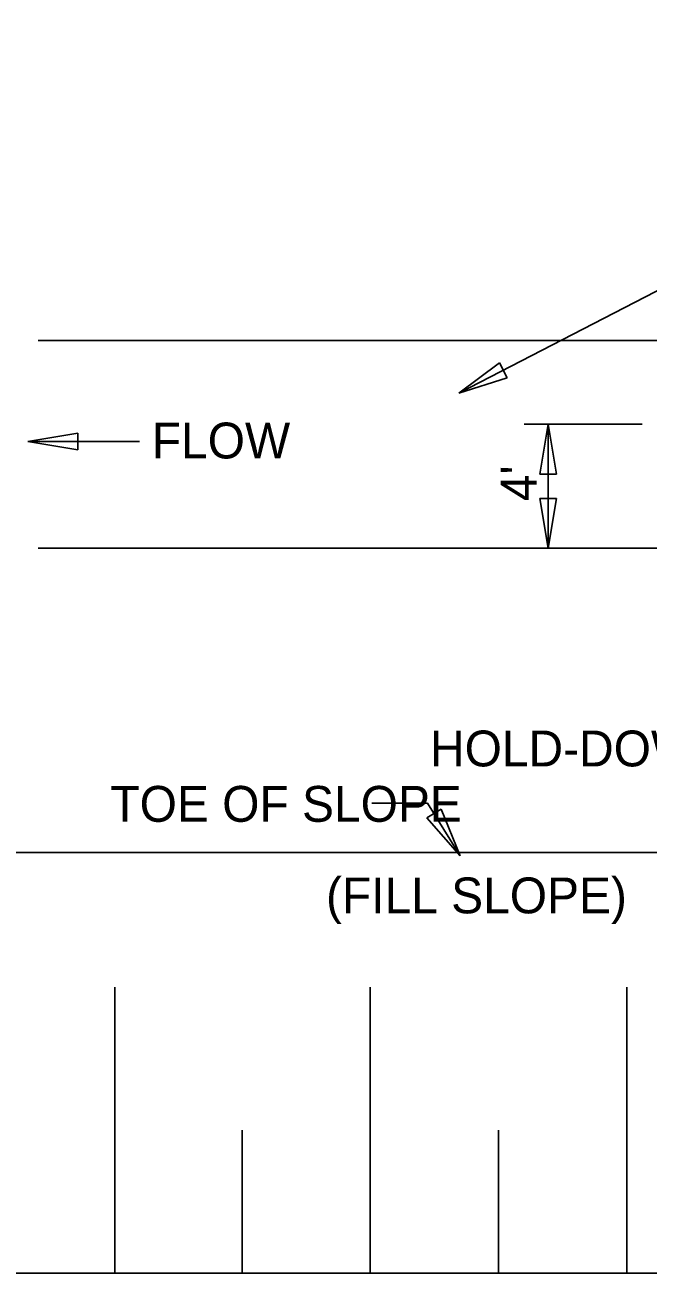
# Model space of a CAD drawing. Extents: x 1.7 to 17.5, y 0.6 to 10.3.
# Drawn here: x 3.752 to 5.318, y 6.93 to 10.064 of the extents above; entities that cross this region are included whole.
import ezdxf

# ---------------------------------------------------------------- set-up
doc = ezdxf.new("R2010")
doc.units = 0
for name, color, linetype in [('SD_P_Dimension Lines', 7, 'Continuous'), ('SD_P_Dimension Text', 7, 'Continuous'), ('SD_P_Prop Object Lines', 7, 'Continuous'), ('SD_X_Exist Hidden Lines', 7, 'Continuous'), ('SD_X_Exist Object Lines', 7, 'Continuous')]:
    doc.layers.add(name, color=color, linetype=linetype)

msp = doc.modelspace()

# ---------------------------------------------------------------- linework, layer by layer
at = {"layer": 'SD_P_Dimension Lines'}
for p, q in [((6.63, 10.064), (4.8427, 9.1393)), ((4.9442, 9.2158), (4.8427, 9.1393)), ((4.9635, 9.1779), (4.9442, 9.2158)), ((4.8427, 9.1393), (4.9635, 9.1779)), ((5.0067, 9.0613), (5.3026, 9.0613)), ((5.0667, 9.0613), (5.0457, 8.9363)), ((5.0667, 8.75), (5.0667, 9.0613)), ((5.0877, 8.9363), (5.0667, 9.0613)), ((3.885, 9.039), (3.76, 9.018)), ((3.885, 8.997), (3.885, 9.039)), ((3.76, 9.018), (4.04, 9.018)), ((3.76, 9.018), (3.885, 8.997)), ((5.0457, 8.9363), (5.0877, 8.9363)), ((5.0457, 8.875), (5.0667, 8.75)), ((5.0877, 8.875), (5.0457, 8.875)), ((5.0667, 8.75), (5.0877, 8.875)), ((5.0067, 8.75), (5.3026, 8.75)), ((4.624, 8.11), (4.764, 8.11)), ((4.798, 8.095), (4.762, 8.073)), ((4.764, 8.11), (4.846, 7.978)), ((4.846, 7.978), (4.798, 8.095)), ((4.762, 8.073), (4.846, 7.978))]:
    msp.add_line(p, q, dxfattribs=at)
at = {"layer": 'SD_P_Prop Object Lines'}
for p, q in [((2.75, 7.986), (10.513, 7.986)), ((3.055, 6.93), (10.088, 6.93))]:
    msp.add_line(p, q, dxfattribs=at)
at = {"layer": 'SD_X_Exist Hidden Lines'}
for p, q in [((6.292, 9.272), (3.786, 9.272)), ((6.292, 8.75), (3.786, 8.75))]:
    msp.add_line(p, q, dxfattribs=at)
at = {"layer": 'SD_X_Exist Object Lines'}
for p, q in [((3.978, 6.93), (3.978, 7.648)), ((4.62, 6.93), (4.62, 7.648)), ((5.264, 6.93), (5.264, 7.648)), ((4.298, 6.93), (4.298, 7.289)), ((4.942, 6.93), (4.942, 7.289))]:
    msp.add_line(p, q, dxfattribs=at)

# ---------------------------------------------------------------- texts
at = {"layer": 'SD_P_Dimension Text'}
for s, p in [('FLOW', (4.0711, 8.9755)), ('HOLD-DOWN STAKES', (4.77, 8.2022)), ('TOE OF SLOPE', (3.9671, 8.0631)), ('(FILL SLOPE)', (4.5088, 7.8332))]:
    msp.add_text(s, height=0.09, dxfattribs=at).set_placement(p)
msp.add_text("4'", height=0.09, rotation=90, dxfattribs=at).set_placement((5.0378, 8.8681))

doc.saveas('drawing.dxf')
